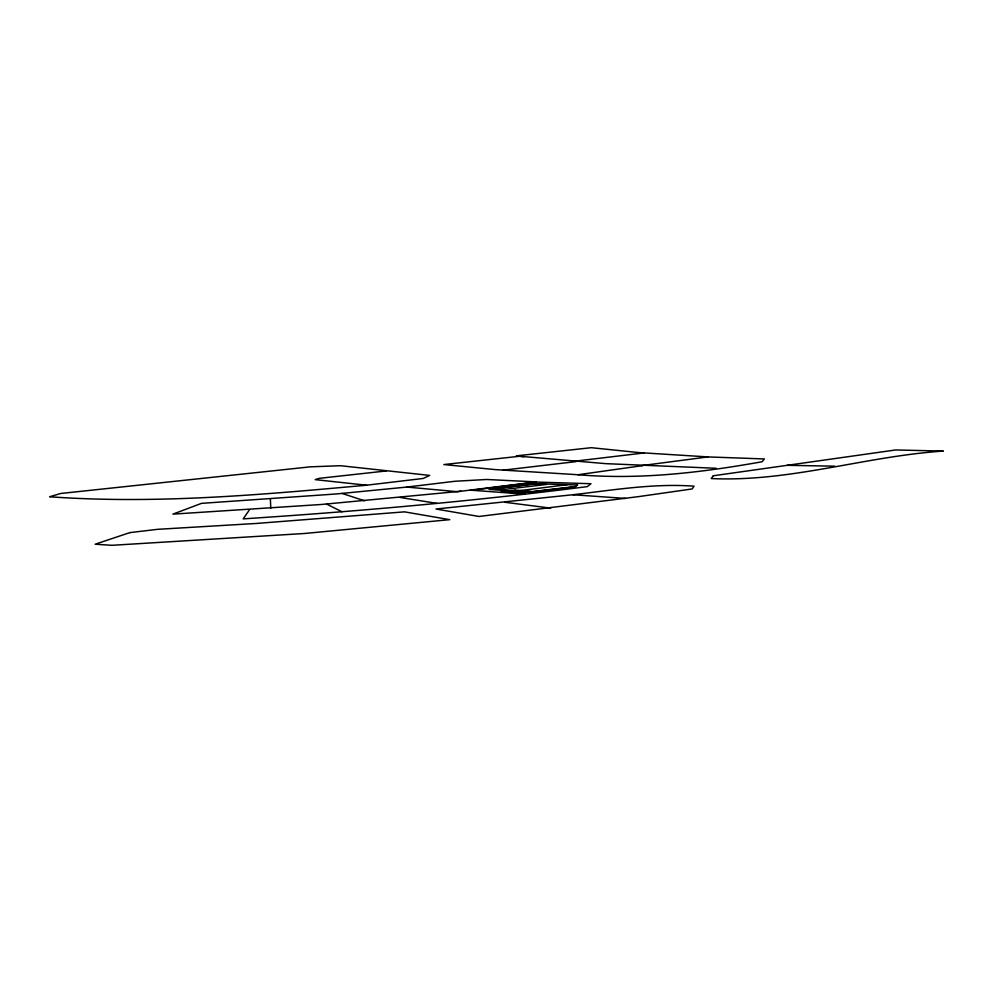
<?xml version="1.0" encoding="UTF-8"?>
<svg xmlns="http://www.w3.org/2000/svg" width="993" height="993" viewBox="0 0 993 993"><rect width="100%" height="100%" fill="white"/><g stroke="black" fill="none" stroke-linecap="round" stroke-linejoin="round"><path stroke-width="1.49" d="M249.553 509.67L243.186 518.867C358.175 511.37 473.028 501.217 587.347 486.607L590.959 483.715L536.63 482.089L471.923 490.269M716.127 468.274L605.854 463.657L519.674 456.259L443.846 464.55L494.924 469.577L578 474.741L642.397 465.667M641.565 465.63L707.984 456.917L764.374 458.952L762.041 461.757C701.219 472.618 639.728 479.954 578 474.741M514.933 491.287L567.214 484.671M573.346 461.36L643.948 452.969M503.017 470.185L576.201 461.596M527.246 492.18L575.617 486.52M461.05 491.225L536.294 481.928L486.843 479.482L455.042 481.257L406.832 487.066L336.553 493.943L201.542 503.352L172.906 514.126L321.111 504.506L461.05 491.225L457.016 491.672L406.832 487.066M572.911 494.737L436.001 509.024L479.011 516.472L638.784 496.599L692.158 488.941L694.033 486.16C653.394 483.219 613.14 490.083 572.911 494.737L625.466 498.424M386.252 470.955L319.212 478.341L315.191 479.631L366.578 485.205L423.229 478.452L429.708 475.411L340.438 465.705L310.375 466.834L60.635 493.496L49.65 496.761C155.268 504.357 261.382 494.787 366.578 485.205M787.151 465.32L834.691 466.176M707.984 456.917L638.921 452.585L591.307 447.694L516.298 455.861L523.621 456.718M470.347 490.157L525.185 494.154M504.779 502.259L550.743 508.118M400.452 497.518L437.007 503.377M342.138 493.447L364.58 500.82M326.511 504.059L341.952 511.743M270.381 499.119L270.779 508.242M713.297 475.771L711.249 478.552C789.683 482.25 865.474 456.209 943.35 451.083L895.711 449.953L713.297 475.771M577.541 484.981L575.232 486.818L528.599 492.28L489.028 489.4L534.246 483.678L577.541 484.981M129.847 532.62L95.154 544.214L112.023 545.306L304.392 533.502L449.755 519.662L404.499 511.854L256.504 523.448L157.552 529.331L129.847 532.62M536.766 483.752L494.936 488.655L504.63 489.363L546.448 484.46L536.766 483.752M515.082 490.12L501.13 491.746L517.279 492.925L531.218 491.299L515.082 490.12"/></g></svg>
